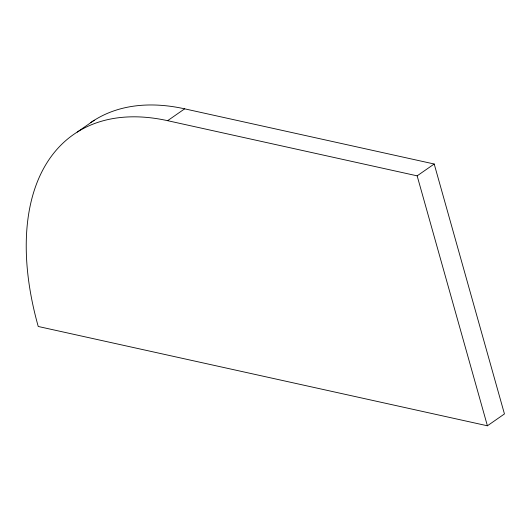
<?xml version="1.0" encoding="UTF-8"?>
<svg xmlns="http://www.w3.org/2000/svg" width="531" height="531" viewBox="0 0 531 531"><rect width="100%" height="100%" fill="white"/><g stroke="black" fill="none" stroke-linecap="round" stroke-linejoin="round"><path stroke-width="0.8" d="M77.214 132.1L94.259 120.252M167.617 120.683L184.662 108.835L434.199 164.006L504.45 413.941L487.405 425.789L38.239 326.479A287.643 162.678 55.2 0 1 167.617 120.683L417.147 175.847L434.199 164.006M417.147 175.847L487.405 425.789M90.847 122.508A287.643 162.678 55.2 0 1 184.662 108.835"/></g></svg>
